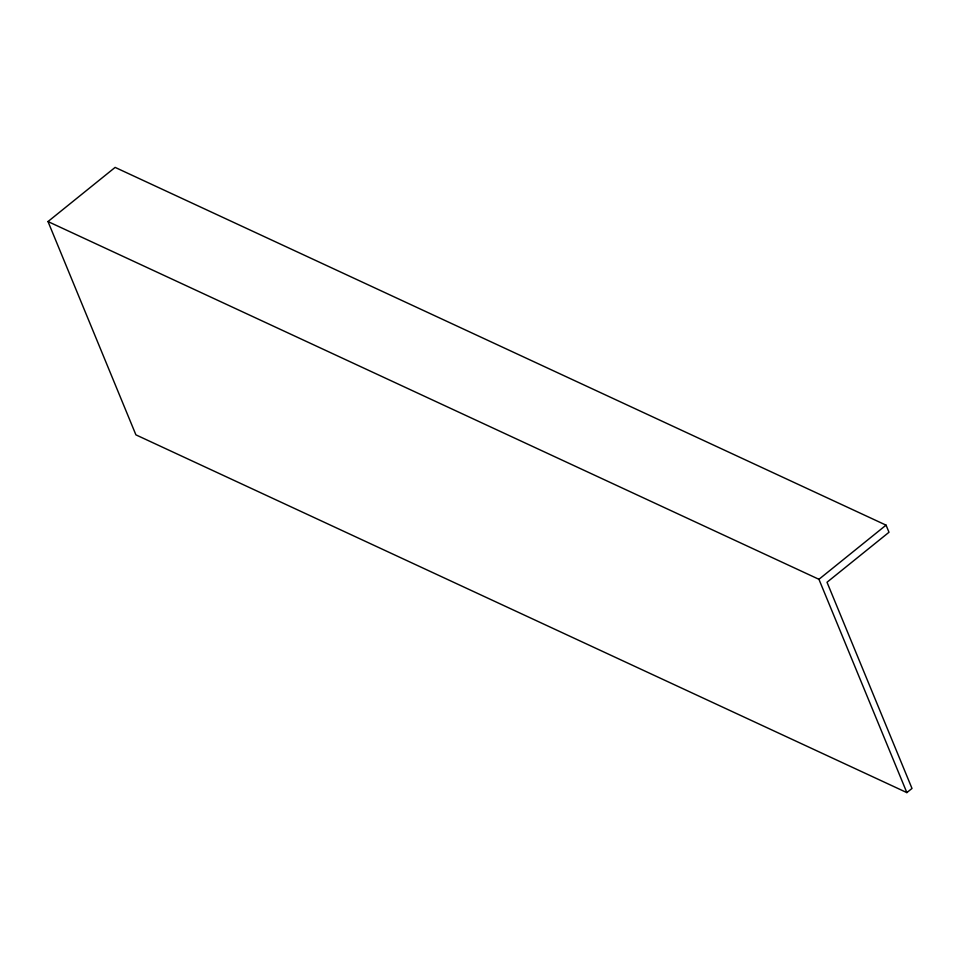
<?xml version="1.0" encoding="UTF-8"?>
<svg xmlns="http://www.w3.org/2000/svg" width="960" height="960" viewBox="0 0 960 960"><rect width="100%" height="100%" fill="white"/><g stroke="black" fill="none" stroke-linecap="round" stroke-linejoin="round"><path stroke-width="1.44" d="M48 221.556L115.128 167.4L886.056 525.144L888.996 532.26L827.016 582.252L912 788.448L906.852 792.6L135.912 434.856L48 221.556L818.94 579.3L906.852 792.6M818.94 579.3L886.056 525.144"/></g></svg>
